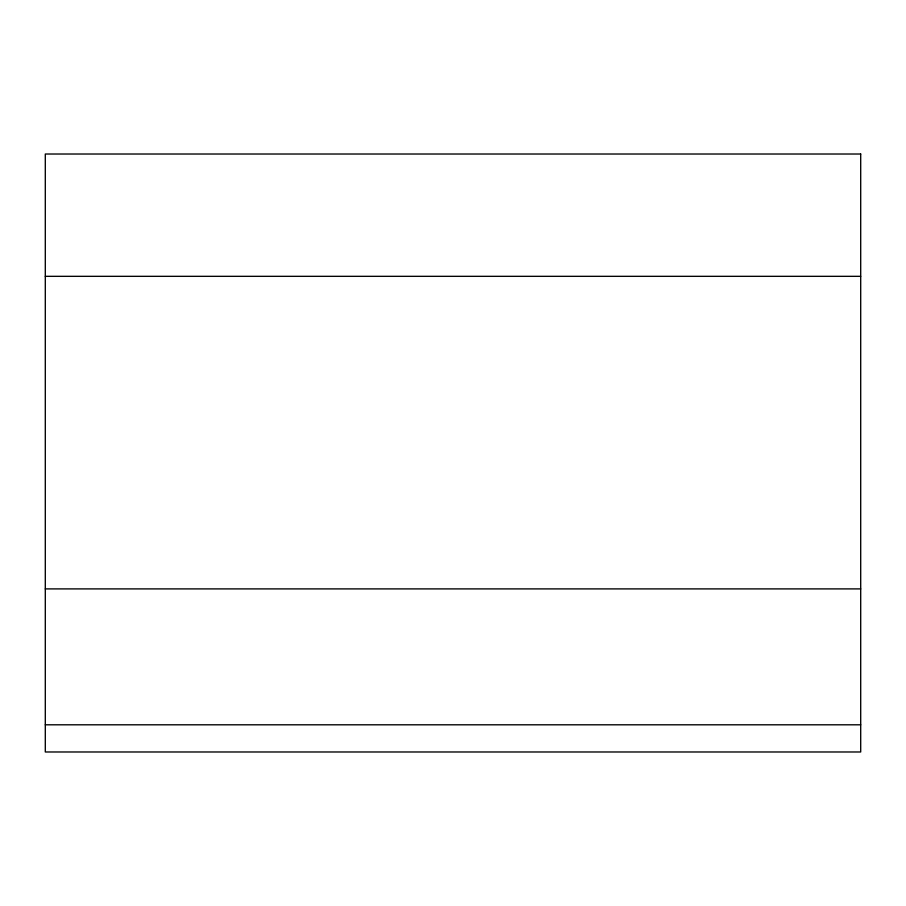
<?xml version="1.0" encoding="UTF-8"?>
<svg xmlns="http://www.w3.org/2000/svg" width="906" height="906" viewBox="0 0 906 906"><rect width="100%" height="100%" fill="white"/><g stroke="black" fill="none" stroke-linecap="round" stroke-linejoin="round"><path stroke-width="1.36" d="M45.3 276.33L860.7 276.33M45.3 588.9L860.7 588.9M45.3 724.8L860.7 724.8M860.7 154.02L45.3 154.02L45.3 751.98L860.7 751.98L860.7 154.02"/></g></svg>
